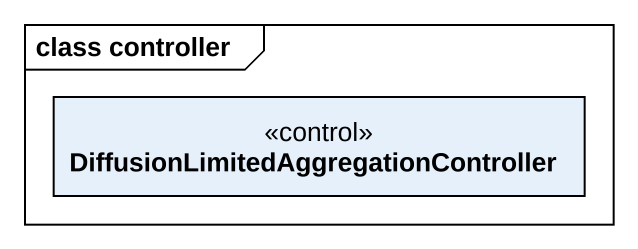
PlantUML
@startuml
mainframe class controller
hide circle
hide empty members
class "DiffusionLimitedAggregationController" as DiffusionLimitedAggregationC <<control>>
@enduml
